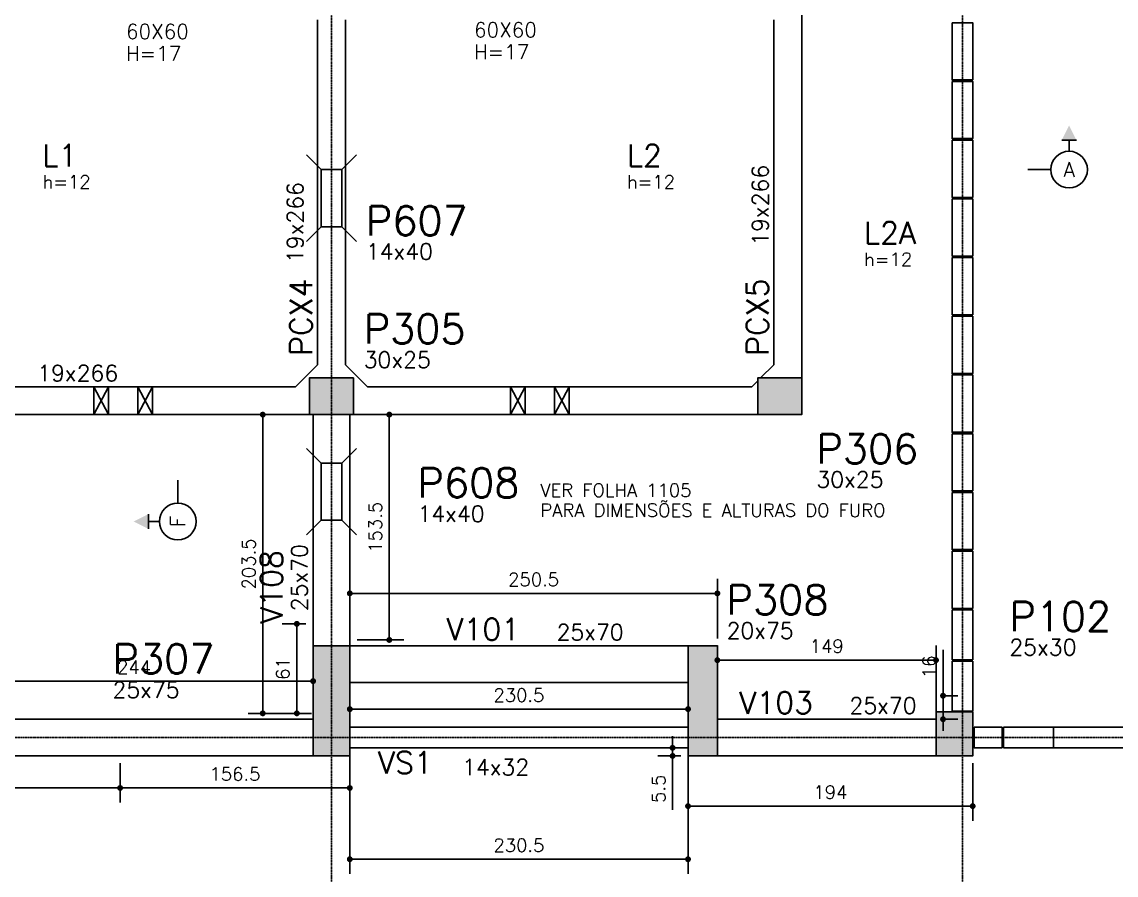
# Model space of a CAD drawing. Extents: x -856 to 20282, y 14720 to 28231.
# Drawn here: x 12261 to 13007, y 15907 to 16488 of the extents above; entities that cross this region are included whole.
import ezdxf
from ezdxf.enums import TextEntityAlignment as Align

# ---------------------------------------------------------------- set-up
doc = ezdxf.new("R2010")
doc.units = 0
doc.linetypes.add('AXES', pattern=[0.54, 0.3, -0.08, 0.08, -0.08])
doc.layers.get('0').update_dxf_attribs({"linetype": 'CONTINUOUS'})
doc.layers.get('Defpoints').update_dxf_attribs({"linetype": 'CONTINUOUS'})
for name, color, linetype in [('00 - FELIPE', 2, 'CONTINUOUS'), ('41', 2, 'CONTINUOUS'), ('COTA', 1, 'CONTINUOUS'), ('EIXOS', 1, 'AXES'), ('H2', 252, 'CONTINUOUS'), ('L-D', 2, 'CONTINUOUS'), ('L-N', 4, 'CONTINUOUS'), ('Linha_media', 4, 'CONTINUOUS'), ('ORELHA', 1, 'CONTINUOUS'), ('P-D', 2, 'CONTINUOUS'), ('P-M', 5, 'CONTINUOUS'), ('PENA_1', 1, 'CONTINUOUS'), ('PIL-N', 4, 'CONTINUOUS'), ('VIG-D', 2, 'CONTINUOUS'), ('VIG-N', 4, 'CONTINUOUS'), ('VIGA', 3, 'CONTINUOUS')]:
    doc.layers.add(name, color=color, linetype=linetype)
doc.styles.add('COTA', font='romans.shx')
doc.styles.add('ROMANS', font='ROMANS')
doc.styles.get("Standard").update_dxf_attribs({"font": 'ROMANS.SHX'})
doc.styles.add('Texto1', font='romans.shx', dxfattribs={"height": 9})
doc.dimstyles.new('forma', dxfattribs={"dimscale": 5, "dimtxt": 1.8, "dimasz": 0.8, "dimexe": 2, "dimexo": 1, "dimgap": 1, "dimtad": 1, "dimdec": 1, "dimzin": 9, "dimdsep": 46, "dimtxsty": 'COTA', "dimblk1": 'DOT', "dimblk2": 'DOT', "dimsah": 1, "dimcen": 0, "dimdle": 1, "dimclrd": 256, "dimclre": 256, "dimclrt": 2, "dimadec": 0, "dimazin": 0, "dimtfac": 1, "dimtdec": 0, "dimtmove": 0, "dimatfit": 3, "dimfxl": 1, "dimtolj": 1, "dimtzin": 0, "dimarcsym": 0})

# ---------------------------------------------------------------- blocks, each defined once
blk = doc.blocks.new('seção_dir')
at = {"layer": 'Linha_media'}
for p, q in [((-1, 4), (1, 4)), ((0, 2.5), (0, 4)), ((-5.62, 0), (-2.5, 0))]:
    blk.add_line(p, q, dxfattribs=at)
blk.add_circle((0, 0), 2.5, dxfattribs=at)
blk.add_solid([(-1, 4), (0, 6), (1, 4)], dxfattribs=at)
blk = doc.blocks.new('atrib_seção')
at = {"layer": 'Linha_media', "style": 'ROMANS'}
blk.add_attdef('X', text='', height=2, dxfattribs=at).set_placement((0, 0), align=Align.MIDDLE)
blk = doc.blocks.new('seção_esq')
at = {"layer": 'Linha_media'}
for p, q in [((1, 4), (-1, 4)), ((0, 2.5), (0, 4)), ((5.62, 0), (2.5, 0))]:
    blk.add_line(p, q, dxfattribs=at)
blk.add_circle((0, 0), 2.5, dxfattribs=at)
blk.add_solid([(1, 4), (0, 6), (-1, 4)], dxfattribs=at)
blk = doc.blocks.new('_Dot')
at = {"color": 0, "linetype": 'ByBlock', "lineweight": -2}
blk.add_line((-0.5, 0), (-1, 0), dxfattribs=at)
at = {"color": 0, "linetype": 'ByBlock', "const_width": 0.5}
blk.add_lwpolyline([(-0.25, 0, 1), (0.25, 0, 1)], format="xyb", close=True, dxfattribs=at)
blk = doc.blocks.new('*D1067')
at = {"layer": '00 - FELIPE', "lineweight": -2, "transparency": 16777216}
for p, q in [((12484.58, 16033), (12484.58, 16009.86)), ((12715.08, 16033), (12715.08, 16009.86)), ((12711.08, 16019.86), (12488.58, 16019.86))]:
    blk.add_line(p, q, dxfattribs=at)
at = {"layer": 'Defpoints', "color": 0, "transparency": 16777216}
for p in [(12484.58, 16038), (12715.08, 16038), (12484.58, 16019.86)]:
    blk.add_point(p, dxfattribs=at)
at = {"layer": '00 - FELIPE', "lineweight": -2, "transparency": 16777216, "xscale": 4, "yscale": 4, "zscale": 4, "rotation": 180}
blk.add_blockref('_Dot', (12484.58, 16019.86), dxfattribs=at)
at = {"layer": '00 - FELIPE', "lineweight": -2, "transparency": 16777216, "xscale": 4, "yscale": 4, "zscale": 4}
blk.add_blockref('_Dot', (12715.08, 16019.86), dxfattribs=at)
at = {"layer": '00 - FELIPE', "color": 2, "transparency": 16777216, "insert": (12599.83, 16029.36), "char_height": 9, "attachment_point": 5, "style": 'COTA'}
blk.add_mtext('\\A1;230.5 ', dxfattribs=at)
blk = doc.blocks.new('*D1068')
at = {"layer": '00 - FELIPE', "lineweight": -2, "transparency": 16777216}
for p, q in [((12484.58, 16068), (12484.58, 16108.72)), ((12735.08, 16068), (12735.08, 16108.72)), ((12488.58, 16098.72), (12731.08, 16098.72))]:
    blk.add_line(p, q, dxfattribs=at)
at = {"layer": 'Defpoints', "color": 0, "transparency": 16777216}
for p in [(12735.08, 16098.72), (12484.58, 16063), (12735.08, 16063)]:
    blk.add_point(p, dxfattribs=at)
at = {"layer": '00 - FELIPE', "lineweight": -2, "transparency": 16777216, "xscale": 4, "yscale": 4, "zscale": 4, "rotation": 180}
blk.add_blockref('_Dot', (12484.58, 16098.72), dxfattribs=at)
at = {"layer": '00 - FELIPE', "lineweight": -2, "transparency": 16777216, "xscale": 4, "yscale": 4, "zscale": 4}
blk.add_blockref('_Dot', (12735.08, 16098.72), dxfattribs=at)
at = {"layer": '00 - FELIPE', "color": 2, "transparency": 16777216, "insert": (12609.83, 16108.22), "char_height": 9, "attachment_point": 5, "style": 'COTA'}
blk.add_mtext('\\A1;250.5 ', dxfattribs=at)
blk = doc.blocks.new('*D1069')
at = {"layer": '00 - FELIPE', "lineweight": -2, "transparency": 16777216}
for p, q in [((12084.08, 15983), (12084.08, 15956.17)), ((12328.08, 15983), (12328.08, 15956.17)), ((12088.08, 15966.17), (12324.08, 15966.17))]:
    blk.add_line(p, q, dxfattribs=at)
at = {"layer": 'Defpoints', "color": 0, "transparency": 16777216}
for p in [(12084.08, 15988), (12328.08, 15988), (12328.08, 15966.17)]:
    blk.add_point(p, dxfattribs=at)
at = {"layer": '00 - FELIPE', "lineweight": -2, "transparency": 16777216, "xscale": 4, "yscale": 4, "zscale": 4, "rotation": 180}
blk.add_blockref('_Dot', (12084.08, 15966.17), dxfattribs=at)
at = {"layer": '00 - FELIPE', "lineweight": -2, "transparency": 16777216, "xscale": 4, "yscale": 4, "zscale": 4}
blk.add_blockref('_Dot', (12328.08, 15966.17), dxfattribs=at)
at = {"layer": '00 - FELIPE', "color": 2, "transparency": 16777216, "insert": (12206.08, 15975.67), "char_height": 9, "attachment_point": 5, "style": 'COTA'}
blk.add_mtext('\\A1;244 ', dxfattribs=at)
blk = doc.blocks.new('*D1070')
at = {"layer": '00 - FELIPE', "lineweight": -2, "transparency": 16777216}
for p, q in [((12328.08, 15983), (12328.08, 15956.17)), ((12484.58, 15983), (12484.58, 15956.17)), ((12332.08, 15966.17), (12480.58, 15966.17))]:
    blk.add_line(p, q, dxfattribs=at)
at = {"layer": 'Defpoints', "color": 0, "transparency": 16777216}
for p in [(12328.08, 15988), (12484.58, 15988), (12484.58, 15966.17)]:
    blk.add_point(p, dxfattribs=at)
at = {"layer": '00 - FELIPE', "lineweight": -2, "transparency": 16777216, "xscale": 4, "yscale": 4, "zscale": 4, "rotation": 180}
blk.add_blockref('_Dot', (12328.08, 15966.17), dxfattribs=at)
at = {"layer": '00 - FELIPE', "lineweight": -2, "transparency": 16777216, "xscale": 4, "yscale": 4, "zscale": 4}
blk.add_blockref('_Dot', (12484.58, 15966.17), dxfattribs=at)
at = {"layer": '00 - FELIPE', "color": 2, "transparency": 16777216, "insert": (12406.33, 15975.67), "char_height": 9, "attachment_point": 5, "style": 'COTA'}
blk.add_mtext('\\A1;156.5 ', dxfattribs=at)
blk = doc.blocks.new('*D1071')
at = {"layer": '00 - FELIPE', "lineweight": -2, "transparency": 16777216}
for p, q in [((12215.58, 16018), (12215.58, 16048.95)), ((12459.58, 16018), (12459.58, 16048.95)), ((12455.58, 16038.95), (12219.58, 16038.95))]:
    blk.add_line(p, q, dxfattribs=at)
at = {"layer": 'Defpoints', "color": 0, "transparency": 16777216}
for p in [(12215.58, 16038.95), (12215.58, 16013), (12459.58, 16013)]:
    blk.add_point(p, dxfattribs=at)
at = {"layer": '00 - FELIPE', "lineweight": -2, "transparency": 16777216, "xscale": 4, "yscale": 4, "zscale": 4, "rotation": 180}
blk.add_blockref('_Dot', (12215.58, 16038.95), dxfattribs=at)
at = {"layer": '00 - FELIPE', "lineweight": -2, "transparency": 16777216, "xscale": 4, "yscale": 4, "zscale": 4}
blk.add_blockref('_Dot', (12459.58, 16038.95), dxfattribs=at)
at = {"layer": '00 - FELIPE', "color": 2, "transparency": 16777216, "insert": (12337.58, 16048.45), "char_height": 9, "attachment_point": 5, "style": 'COTA'}
blk.add_mtext('\\A1;244 ', dxfattribs=at)
blk = doc.blocks.new('*D1073')
at = {"layer": '00 - FELIPE', "lineweight": -2, "transparency": 16777216}
for p, q in [((12715.08, 15983), (12715.08, 15943.77)), ((12909.08, 15983), (12909.08, 15943.77)), ((12719.08, 15953.77), (12905.08, 15953.77))]:
    blk.add_line(p, q, dxfattribs=at)
at = {"layer": 'Defpoints', "color": 0, "transparency": 16777216}
for p in [(12715.08, 15988), (12909.08, 15988), (12909.08, 15953.77)]:
    blk.add_point(p, dxfattribs=at)
at = {"layer": '00 - FELIPE', "lineweight": -2, "transparency": 16777216, "xscale": 4, "yscale": 4, "zscale": 4, "rotation": 180}
blk.add_blockref('_Dot', (12715.08, 15953.77), dxfattribs=at)
at = {"layer": '00 - FELIPE', "lineweight": -2, "transparency": 16777216, "xscale": 4, "yscale": 4, "zscale": 4}
blk.add_blockref('_Dot', (12909.08, 15953.77), dxfattribs=at)
at = {"layer": '00 - FELIPE', "color": 2, "transparency": 16777216, "insert": (12812.08, 15963.27), "char_height": 9, "attachment_point": 5, "style": 'COTA'}
blk.add_mtext('\\A1;194 ', dxfattribs=at)
blk = doc.blocks.new('*D1074')
at = {"layer": '00 - FELIPE', "lineweight": -2, "transparency": 16777216}
for p, q in [((12735.08, 16018), (12735.08, 16063.22)), ((12884.08, 16018), (12884.08, 16063.22)), ((12739.08, 16053.22), (12880.08, 16053.22))]:
    blk.add_line(p, q, dxfattribs=at)
at = {"layer": 'Defpoints', "color": 0, "transparency": 16777216}
for p in [(12884.08, 16053.22), (12735.08, 16013), (12884.08, 16013)]:
    blk.add_point(p, dxfattribs=at)
at = {"layer": '00 - FELIPE', "lineweight": -2, "transparency": 16777216, "xscale": 4, "yscale": 4, "zscale": 4, "rotation": 180}
blk.add_blockref('_Dot', (12735.08, 16053.22), dxfattribs=at)
at = {"layer": '00 - FELIPE', "lineweight": -2, "transparency": 16777216, "xscale": 4, "yscale": 4, "zscale": 4}
blk.add_blockref('_Dot', (12884.08, 16053.22), dxfattribs=at)
at = {"layer": '00 - FELIPE', "color": 2, "transparency": 16777216, "insert": (12809.58, 16062.72), "char_height": 9, "attachment_point": 5, "style": 'COTA'}
blk.add_mtext('\\A1;149 ', dxfattribs=at)
blk = doc.blocks.new('*D1075')
at = {"layer": '00 - FELIPE', "lineweight": -2, "transparency": 16777216}
for p, q in [((12888.87, 16033), (12888.87, 16060.29)), ((12888.87, 16013), (12888.87, 16029)), ((12889.08, 16029), (12898.87, 16029)), ((12889.08, 16013), (12898.87, 16013)), ((12888.87, 16009), (12888.87, 16005))]:
    blk.add_line(p, q, dxfattribs=at)
at = {"layer": 'Defpoints', "color": 0, "transparency": 16777216}
for p in [(12884.08, 16029), (12888.87, 16029), (12884.08, 16013)]:
    blk.add_point(p, dxfattribs=at)
at = {"layer": '00 - FELIPE', "lineweight": -2, "transparency": 16777216, "xscale": 4, "yscale": 4, "zscale": 4}
for p, rotation in [((12888.87, 16029), 270), ((12888.87, 16013), 90)]:
    blk.add_blockref('_Dot', p, dxfattribs=dict(at, rotation=rotation))
at = {"layer": '00 - FELIPE', "color": 2, "transparency": 16777216, "insert": (12879.37, 16048.65), "char_height": 9, "attachment_point": 5, "rotation": 90, "style": 'COTA'}
blk.add_mtext('\\A1;16 ', dxfattribs=at)
blk = doc.blocks.new('*D1076')
at = {"layer": '00 - FELIPE', "lineweight": -2, "transparency": 16777216}
for p, q in [((12484.58, 15988.5), (12484.58, 15907.61)), ((12715.08, 15988.5), (12715.08, 15907.61)), ((12711.08, 15917.61), (12488.58, 15917.61))]:
    blk.add_line(p, q, dxfattribs=at)
at = {"layer": 'Defpoints', "color": 0, "transparency": 16777216}
for p in [(12484.58, 15993.5), (12715.08, 15993.5), (12484.58, 15917.61)]:
    blk.add_point(p, dxfattribs=at)
at = {"layer": '00 - FELIPE', "lineweight": -2, "transparency": 16777216, "xscale": 4, "yscale": 4, "zscale": 4, "rotation": 180}
blk.add_blockref('_Dot', (12484.58, 15917.61), dxfattribs=at)
at = {"layer": '00 - FELIPE', "lineweight": -2, "transparency": 16777216, "xscale": 4, "yscale": 4, "zscale": 4}
blk.add_blockref('_Dot', (12715.08, 15917.61), dxfattribs=at)
at = {"layer": '00 - FELIPE', "color": 2, "transparency": 16777216, "insert": (12599.83, 15927.11), "char_height": 9, "attachment_point": 5, "style": 'COTA'}
blk.add_mtext('\\A1;230.5 ', dxfattribs=at)
blk = doc.blocks.new('*D1077')
at = {"layer": '00 - FELIPE', "lineweight": -2, "transparency": 16777216}
for p, q in [((12704.56, 15997.5), (12704.56, 16001.5)), ((12710.08, 15993.5), (12694.56, 15993.5)), ((12710.08, 15988), (12694.56, 15988)), ((12704.56, 15993.5), (12704.56, 15988)), ((12704.56, 15984), (12704.56, 15951.15))]:
    blk.add_line(p, q, dxfattribs=at)
at = {"layer": 'Defpoints', "color": 0, "transparency": 16777216}
for p in [(12704.56, 15988), (12715.08, 15993.5), (12715.08, 15988)]:
    blk.add_point(p, dxfattribs=at)
at = {"layer": '00 - FELIPE', "lineweight": -2, "transparency": 16777216, "xscale": 4, "yscale": 4, "zscale": 4}
for p, rotation in [((12704.56, 15993.5), 270), ((12704.56, 15988), 90)]:
    blk.add_blockref('_Dot', p, dxfattribs=dict(at, rotation=rotation))
at = {"layer": '00 - FELIPE', "color": 2, "transparency": 16777216, "insert": (12695.06, 15965.58), "char_height": 9, "attachment_point": 5, "rotation": 90, "style": 'COTA'}
blk.add_mtext('\\A1;5.5 ', dxfattribs=at)
blk = doc.blocks.new('*D1100')
at = {"layer": '00 - FELIPE', "lineweight": -2, "transparency": 16777216}
for p, q in [((12452.08, 16220.5), (12415.28, 16220.5)), ((12425.28, 16021), (12425.28, 16216.5)), ((12454.58, 16017), (12415.28, 16017))]:
    blk.add_line(p, q, dxfattribs=at)
at = {"layer": 'Defpoints', "color": 0, "transparency": 16777216}
for p in [(12425.28, 16220.5), (12457.08, 16220.5), (12459.58, 16017)]:
    blk.add_point(p, dxfattribs=at)
at = {"layer": '00 - FELIPE', "lineweight": -2, "transparency": 16777216, "xscale": 4, "yscale": 4, "zscale": 4}
for p, rotation in [((12425.28, 16220.5), 90), ((12425.28, 16017), 270)]:
    blk.add_blockref('_Dot', p, dxfattribs=dict(at, rotation=rotation))
at = {"layer": '00 - FELIPE', "color": 2, "transparency": 16777216, "insert": (12415.78, 16118.75), "char_height": 9, "attachment_point": 5, "rotation": 90, "style": 'COTA'}
blk.add_mtext('\\A1;203.5 ', dxfattribs=at)
blk = doc.blocks.new('*D1101')
at = {"layer": '00 - FELIPE', "lineweight": -2, "transparency": 16777216}
for p, q in [((12489.58, 16220.5), (12521.5, 16220.5)), ((12511.5, 16216.5), (12511.5, 16071)), ((12489.58, 16067), (12521.5, 16067))]:
    blk.add_line(p, q, dxfattribs=at)
at = {"layer": 'Defpoints', "color": 0, "transparency": 16777216}
for p in [(12484.58, 16220.5), (12484.58, 16067), (12511.5, 16067)]:
    blk.add_point(p, dxfattribs=at)
at = {"layer": '00 - FELIPE', "lineweight": -2, "transparency": 16777216, "xscale": 4, "yscale": 4, "zscale": 4}
for p, rotation in [((12511.5, 16220.5), 90), ((12511.5, 16067), 270)]:
    blk.add_blockref('_Dot', p, dxfattribs=dict(at, rotation=rotation))
at = {"layer": '00 - FELIPE', "color": 2, "transparency": 16777216, "insert": (12502, 16143.75), "char_height": 9, "attachment_point": 5, "rotation": 90, "style": 'COTA'}
blk.add_mtext('\\A1;153.5 ', dxfattribs=at)
blk = doc.blocks.new('*D1102')
at = {"layer": '00 - FELIPE', "lineweight": -2, "transparency": 16777216}
for p, q in [((12454.58, 16078), (12438.49, 16078)), ((12448.49, 16021), (12448.49, 16074)), ((12439.93, 16017), (12458.49, 16017))]:
    blk.add_line(p, q, dxfattribs=at)
at = {"layer": 'Defpoints', "color": 0, "transparency": 16777216}
for p in [(12448.49, 16078), (12459.58, 16078), (12434.93, 16017)]:
    blk.add_point(p, dxfattribs=at)
at = {"layer": '00 - FELIPE', "lineweight": -2, "transparency": 16777216, "xscale": 4, "yscale": 4, "zscale": 4}
for p, rotation in [((12448.49, 16078), 90), ((12448.49, 16017), 270)]:
    blk.add_blockref('_Dot', p, dxfattribs=dict(at, rotation=rotation))
at = {"layer": '00 - FELIPE', "color": 2, "transparency": 16777216, "insert": (12438.99, 16047.5), "char_height": 9, "attachment_point": 5, "rotation": 90, "style": 'COTA'}
blk.add_mtext('\\A1;61 ', dxfattribs=at)

msp = doc.modelspace()

# ---------------------------------------------------------------- hatches: boundary and pattern name
at = {"layer": 'H2'}
for points in [[(12457.08, 16220.5), (12487.08, 16220.5), (12487.08, 16245.5), (12457.08, 16245.5)], [(12762.58, 16220.5), (12792.58, 16220.5), (12792.58, 16245.5), (12762.58, 16245.5)], [(12459.58, 15988), (12484.58, 15988), (12484.58, 16063), (12459.58, 16063)], [(12715.08, 15988), (12735.08, 15988), (12735.08, 16063), (12715.08, 16063)], [(12884.08, 15988), (12909.08, 15988), (12909.08, 16018), (12884.08, 16018)]]:
    msp.add_hatch(color=256, dxfattribs=at).paths.add_polyline_path(points)

# ---------------------------------------------------------------- linework, layer by layer
msp.add_line((12930.08, 16007.5), (13059.08, 16007.5))
for points in [[(12895.08, 16487.5), (12895.08, 16448.5), (12909.08, 16448.5), (12909.08, 16487.5), (12895.08, 16487.5)], [(12895.08, 16447.5), (12895.08, 16408.5), (12909.08, 16408.5), (12909.08, 16447.5), (12895.08, 16447.5)], [(12895.08, 16407.5), (12895.08, 16368.5), (12909.08, 16368.5), (12909.08, 16407.5), (12895.08, 16407.5)], [(12895.08, 16367.5), (12895.08, 16328.5), (12909.08, 16328.5), (12909.08, 16367.5), (12895.08, 16367.5)], [(12895.08, 16327.5), (12895.08, 16288.5), (12909.08, 16288.5), (12909.08, 16327.5), (12895.08, 16327.5)], [(12895.08, 16287.5), (12895.08, 16248.5), (12909.08, 16248.5), (12909.08, 16287.5), (12895.08, 16287.5)], [(12895.08, 16247.5), (12895.08, 16208.5), (12909.08, 16208.5), (12909.08, 16247.5), (12895.08, 16247.5)], [(12895.08, 16207.5), (12895.08, 16168.5), (12909.08, 16168.5), (12909.08, 16207.5), (12895.08, 16207.5)], [(12895.08, 16167.5), (12895.08, 16128.5), (12909.08, 16128.5), (12909.08, 16167.5), (12895.08, 16167.5)], [(12895.08, 16127.5), (12895.08, 16088.5), (12909.08, 16088.5), (12909.08, 16127.5), (12895.08, 16127.5)], [(12895.08, 16087.5), (12895.08, 16053.5), (12909.08, 16053.5), (12909.08, 16087.5), (12895.08, 16087.5)], [(12895.08, 16052.5), (12895.08, 16018.5), (12909.08, 16018.5), (12909.08, 16052.5), (12895.08, 16052.5)], [(12910.08, 16007.5), (12929.08, 16007.5), (12929.08, 15993.5), (12910.08, 15993.5), (12910.08, 16007.5)], [(13059.08, 15993.5), (12930.08, 15993.5), (12930.08, 16007.5)], [(12964.08, 16007.5), (12964.08, 15993.5)]]:
    msp.add_lwpolyline(points)
at = {"layer": '00 - FELIPE'}
for points in [[(12484.58, 16063), (12459.58, 16063), (12459.58, 16220.5), (12484.58, 16220.5)], [(12484.58, 16038), (12715.08, 16038), (12715.08, 16063), (12484.58, 16063)], [(12084.08, 15988), (12459.58, 15988), (12459.58, 16013), (12084.08, 16013)], [(12735.08, 15988), (12884.08, 15988), (12884.08, 16013), (12735.08, 16013)], [(12484.58, 15993.5), (12715.08, 15993.5), (12715.08, 16007.5), (12484.58, 16007.5)]]:
    msp.add_lwpolyline(points, close=True, dxfattribs=at)
at = {"layer": 'EIXOS', "color": 244, "true_color": 0x991b1e}
for p, q in [((12472.08, 15195.55), (12472.08, 17015.58)), ((12902.08, 15195.55), (12902.08, 17013.6)), ((14564.38, 16000.5), (11875.62, 16000.5))]:
    msp.add_line(p, q, dxfattribs=at)
at = {"layer": 'ORELHA', "linetype": 'Continuous'}
for points in [[(12465.08, 16387.5), (12455.08, 16397.5)], [(12479.08, 16387.5), (12489.08, 16397.5)], [(12465.08, 16348.5), (12455.08, 16338.51)], [(12479.08, 16348.5), (12489.08, 16338.51)], [(12465.08, 16187.5), (12455.08, 16197.5)], [(12479.08, 16187.5), (12489.08, 16197.5)], [(12465.08, 16148.5), (12455.08, 16138.51)], [(12479.08, 16148.5), (12489.08, 16138.51)]]:
    msp.add_lwpolyline(points, dxfattribs=at)
at = {"layer": 'P-M', "linetype": 'Continuous'}
for points in [[(12465.08, 16348.5), (12479.08, 16348.5), (12479.08, 16387.5), (12465.08, 16387.5), (12465.08, 16348.5)], [(12457.08, 16220.5), (12487.08, 16220.5), (12487.08, 16245.5), (12457.08, 16245.5), (12457.08, 16220.5)], [(12762.58, 16220.5), (12792.58, 16220.5), (12792.58, 16245.5), (12762.58, 16245.5), (12762.58, 16220.5)], [(12465.08, 16148.5), (12479.08, 16148.5), (12479.08, 16187.5), (12465.08, 16187.5), (12465.08, 16148.5)], [(12459.58, 15988), (12484.58, 15988), (12484.58, 16063), (12459.58, 16063), (12459.58, 15988)], [(12715.08, 15988), (12735.08, 15988), (12735.08, 16063), (12715.08, 16063), (12715.08, 15988)], [(12884.08, 15988), (12909.08, 15988), (12909.08, 16018), (12884.08, 16018), (12884.08, 15988)]]:
    msp.add_lwpolyline(points, dxfattribs=at)
at = {"layer": 'PENA_1'}
for p, q in [((12310.09, 16220.5), (12310.09, 16239.5)), ((12310.09, 16239.5), (12320.09, 16239.5)), ((12310.09, 16220.5), (12320.09, 16239.5)), ((12310.09, 16239.5), (12320.09, 16220.5)), ((12320.09, 16239.5), (12320.09, 16220.5)), ((12340.09, 16220.5), (12340.09, 16239.5)), ((12340.09, 16239.5), (12350.09, 16239.5)), ((12340.09, 16220.5), (12350.09, 16239.5)), ((12340.09, 16239.5), (12350.09, 16220.5)), ((12350.09, 16239.5), (12350.09, 16220.5)), ((12594.07, 16220.5), (12594.07, 16239.5)), ((12594.07, 16239.5), (12604.07, 16239.5)), ((12594.07, 16220.5), (12604.07, 16239.5)), ((12594.07, 16239.5), (12604.07, 16220.5)), ((12604.07, 16239.5), (12604.07, 16220.5)), ((12624.07, 16220.5), (12624.07, 16239.5)), ((12624.07, 16239.5), (12634.07, 16239.5)), ((12624.07, 16220.5), (12634.07, 16239.5)), ((12624.07, 16239.5), (12634.07, 16220.5)), ((12634.07, 16239.5), (12634.07, 16220.5)), ((12320.09, 16220.5), (12310.09, 16220.5)), ((12350.09, 16220.5), (12340.09, 16220.5)), ((12604.07, 16220.5), (12594.07, 16220.5)), ((12634.07, 16220.5), (12624.07, 16220.5))]:
    msp.add_line(p, q, dxfattribs=at)
at = {"layer": 'VIGA'}
for p, q in [((12792.58, 16245.5), (12792.58, 16498.5)), ((12462.58, 16489.5), (12462.58, 16254.5)), ((12481.58, 16254.5), (12481.58, 16489.5)), ((12773.58, 16489.5), (12773.58, 16254.5)), ((12462.58, 16254.5), (12447.58, 16239.5)), ((12496.58, 16239.5), (12481.58, 16254.5)), ((12764.58, 16245.5), (12773.58, 16254.5)), ((12758.58, 16239.5), (12762.58, 16243.5)), ((12447.58, 16239.5), (12185.58, 16239.5)), ((12758.58, 16239.5), (12496.58, 16239.5)), ((12181.58, 16220.5), (12457.08, 16220.5)), ((12459.58, 16220.5), (12459.58, 16063)), ((12484.58, 16063), (12484.58, 16220.5)), ((12487.08, 16220.5), (12762.58, 16220.5)), ((12715.08, 16063), (12484.58, 16063)), ((12484.58, 16038), (12715.08, 16038)), ((12459.58, 16013), (12084.08, 16013)), ((12884.08, 16013), (12735.08, 16013)), ((12484.58, 16007.5), (12715.08, 16007.5)), ((12084.08, 15988), (12459.58, 15988)), ((12484.58, 15993.5), (12715.08, 15993.5)), ((12735.08, 15988), (12884.08, 15988))]:
    msp.add_line(p, q, dxfattribs=at)

# ---------------------------------------------------------------- block references
at = {"layer": 'COTA', "xscale": 5, "yscale": 5, "zscale": 5}
msp.add_blockref('seção_dir', (12974.76, 16387.39), dxfattribs=at)
msp.add_blockref('atrib_seção', (12974.76, 16387.39), dxfattribs=at).add_auto_attribs({'X': 'A'})
at = {"layer": 'COTA', "xscale": 5, "yscale": 5, "zscale": 5, "rotation": 90}
msp.add_blockref('seção_esq', (12367.36, 16147.7), dxfattribs=at)
msp.add_blockref('atrib_seção', (12367.36, 16147.7), dxfattribs=at).add_auto_attribs({'X': 'F'})

# ---------------------------------------------------------------- texts
at = {"layer": '41', "linetype": 'Continuous'}
for s, p in [('60X60', (12569.21, 16477.58)), ('60X60', (12332.04, 16476.5)), ('H=17', (12569.21, 16462.58)), ('H=17', (12332.04, 16461.5))]:
    msp.add_text(s, height=10, dxfattribs=at).set_placement(p)
at = {"layer": 'L-D', "style": 'Texto1'}
for s, p in [('h=12', (12275.16, 16374.52)), ('h=12', (12673.44, 16374.52)), ('h=12', (12835.05, 16321.82)), ('VER FOLHA 1105', (12614.43, 16164.46)), ('PARA DIMENSÕES E ALTURAS DO FURO', (12614.43, 16150.82))]:
    msp.add_text(s, height=9, dxfattribs=at).set_placement(p)
at = {"layer": 'L-N'}
for s, p in [('L1', (12275.16, 16389.52)), ('L2', (12673.44, 16389.52)), ('L2A', (12835.05, 16336.82))]:
    msp.add_text(s, height=15, dxfattribs=at).set_placement(p)
at = {"layer": 'P-D', "linetype": 'Continuous'}
for s, p in [('14x40', (12495.55, 16326.07)), ('30x25', (12494.07, 16252.41)), ('30x25', (12802.58, 16170.76)), ('14x40', (12530.75, 16147.47)), ('20x75', (12741.37, 16067.85)), ('25x30', (12934.08, 16056.5)), ('25x75', (12322.92, 16027.56))]:
    msp.add_text(s, height=11, dxfattribs=at).set_placement(p)
at = {"layer": 'PIL-N', "linetype": 'Continuous'}
for s, p in [('P607', (12495.55, 16342.57)), ('P305', (12494.07, 16268.91)), ('P306', (12802.58, 16187.26)), ('P608', (12530.75, 16163.97)), ('P308', (12741.37, 16084.35)), ('P102', (12934.08, 16073)), ('P307', (12322.92, 16044.06))]:
    msp.add_text(s, height=20, dxfattribs=at).set_placement(p)
at = {"layer": 'VIG-D', "linetype": 'Continuous'}
for s, p in [('19x266', (12769.83, 16335.5)), ('19x266', (12452.87, 16323.77)), ('25x70', (12455.75, 16086.54))]:
    msp.add_text(s, height=11, rotation=90, dxfattribs=at).set_placement(p)
for s, p in [('19x266', (12271.58, 16243.25)), ('25x70', (12625.53, 16066.75)), ('25x70', (12825.08, 16016.75)), ('14x32', (12561.12, 15974.83))]:
    msp.add_text(s, height=11, dxfattribs=at).set_placement(p)
at = {"layer": 'VIG-N', "linetype": 'Continuous'}
for s, p in [('PCX4', (12458.83, 16260.5)), ('PCX5', (12769.83, 16260.5)), ('V108', (12438.78, 16078))]:
    msp.add_text(s, height=15, rotation=90, dxfattribs=at).set_placement(p)
for s, p in [('V101', (12550.53, 16066.75)), ('V103', (12750.08, 16016.75)), ('VS1', (12503.83, 15975.94))]:
    msp.add_text(s, height=15, dxfattribs=at).set_placement(p)

# ---------------------------------------------------------------- dimensions: what is measured, and where the dimension line sits
at = {"layer": '00 - FELIPE'}
for base, p1, p2, picture, middle in [((12425.28, 16220.5), (12459.58, 16017), (12457.08, 16220.5), '*D1100', (12415.78, 16118.75)), ((12511.5, 16067), (12484.58, 16220.5), (12484.58, 16067), '*D1101', (12502, 16143.75)), ((12448.49, 16078), (12434.93, 16017), (12459.58, 16078), '*D1102', (12438.99, 16047.5)), ((12888.87, 16029), (12884.08, 16013), (12884.08, 16029), '*D1075', (12879.37, 16048.65)), ((12704.56, 15988), (12715.08, 15993.5), (12715.08, 15988), '*D1077', (12695.06, 15965.58))]:
    dim = msp.add_linear_dim(base=base, p1=p1, p2=p2, angle=90, dimstyle='forma', override={"dimpost": ' '}, dxfattribs=at)
    dim.commit()
    dim.dimension.update_dxf_attribs({"geometry": picture, "text_midpoint": middle})
for base, p1, p2, override, picture, middle in [((12735.08, 16098.72), (12484.58, 16063), (12735.08, 16063), {"dimpost": ' '}, '*D1068', (12609.83, 16108.22)), ((12884.08, 16053.22), (12735.08, 16013), (12884.08, 16013), {"dimpost": ' '}, '*D1074', (12809.58, 16062.72)), ((12215.58, 16038.95), (12459.58, 16013), (12215.58, 16013), {"dimpost": ' '}, '*D1071', (12337.58, 16048.45)), ((12484.58, 16019.86), (12715.08, 16038), (12484.58, 16038), {"dimpost": ' '}, '*D1067', (12599.83, 16029.36)), ((12328.08, 15966.17), (12084.08, 15988), (12328.08, 15988), {"dimpost": ' '}, '*D1069', (12206.08, 15975.67)), ((12484.58, 15966.17), (12328.08, 15988), (12484.58, 15988), {"dimpost": ' ', "dimtmove": 1}, '*D1070', (12406.33, 15975.67)), ((12484.58, 15917.61), (12715.08, 15993.5), (12484.58, 15993.5), {"dimpost": ' '}, '*D1076', (12599.83, 15927.11)), ((12909.08, 15953.77), (12715.08, 15988), (12909.08, 15988), {"dimpost": ' '}, '*D1073', (12812.08, 15963.27))]:
    dim = msp.add_linear_dim(base=base, p1=p1, p2=p2, dimstyle='forma', override=override, dxfattribs=at)
    dim.commit()
    dim.dimension.update_dxf_attribs({"geometry": picture, "text_midpoint": middle})

doc.saveas('drawing.dxf')
